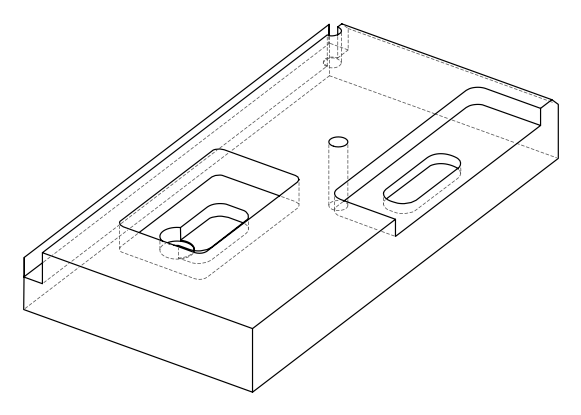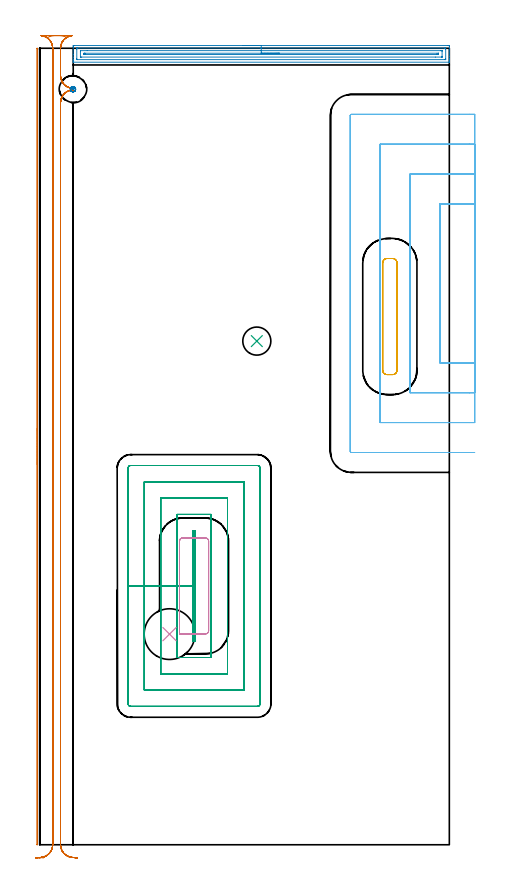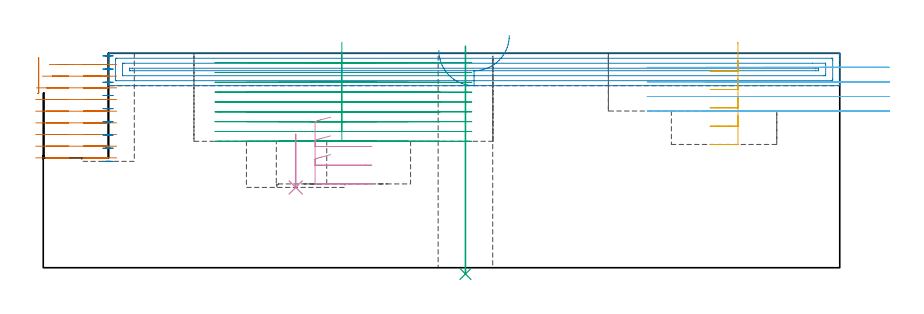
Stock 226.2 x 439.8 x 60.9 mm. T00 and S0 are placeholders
(PLAN: 10 operations, 6 tool changes, 71.4 min)
(1 AREA_MILL | FG_CHAMFER_SURFACE | UGT0205_001 | 3.65 min | 26975 mm3)
(2 AREA_MILL_1 | FG_CHAMFER_SURFACE_1 | UGT0205_001 | 6.83 min | 9025 mm3)
(3 MILL_RECTANGULAR_POCKET | POCKET_RECTANGULAR_STRAIGHT | NXT0201_011 | Follow Part, ap 3, ae 75% | 25.57 min | 306613 mm3)
(4 MILL_RECTANGULAR_POCKET_1 | POCKET_RECTANGULAR_STRAIGHT_1 | UGT0201_105 | Follow Part, ap 5.5, ae 75% | 1.22 min | 32979 mm3)
(5 MILL_RECTANGULAR_POCKET_2 | POCKET_RECTANGULAR_STRAIGHT_2 | UGT0201_105 | Follow Part, ap 5.5, ae 75% | 2.06 min | 62687 mm3)
(6 MILL_SLOT | SLOT_PARTIAL_RECTANGULAR | UGT0201_105 | Follow Part, ap 5.5, ae 75% | 14.02 min | 184242 mm3)
(7 MILL_RECTANGULAR_SLOT | SLOT_RECTANGULAR | UGT0201_132 | Follow Part, ap 3.5, ae 75% | 17.22 min | 215236 mm3)
(8 MILL_BLIND_HOLE_FROM_SOLID_MATERIAL | STEP1POCKET | NXT0201_011 | Spiral | 0.5 min | 267 mm3)
(9 INDEXABLE_INSERT_DRILL_THROUGH_HOLE_FROM_SOLID | STEP1HOLE | NXT0302_002 | 0.26 min | 11500 mm3)
(10 INDEXABLE_INSERT_DRILL_BLIND_HOLE_FROM_SOLID | STEP1POCKET_1 | UGT0302_007 | 0.07 min | 3209 mm3)
(TOOL UGT0205_001 | Chamfer Mill 20 x 3 x 45 deg. | D20 FL50 Z2)
(TOOL NXT0201_011 | ENDMILL 12mm [2P460-1200-NA 1630] | D12 FL38 Z6)
(TOOL UGT0201_105 | End Mill 22 mm | D22 FL25 Z2)
(TOOL UGT0201_132 | Carbide End Mill 14.0 | D14 FL30 Z4)
(TOOL NXT0302_002 | Index. Insert Drill 15.5mm [880-D1550L20-05] | D15.5 PA176 FL78 Z2)
(TOOL UGT0302_007 | Indexable Insert Drill 28mm | D28 PA180 FL50 Z2)
(OP 1 AREA_MILL)
G17 G21 G94 G90
T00 M6
G54
G17 G0 G90 X-1.3 Y229.9 S1061 M3
G43 Z70.9 H0
Z59.7
G94 G1 Y229.862 Z58.828 F250.
Y229.748 Z57.963
Y229.559 Z57.112
Y229.297 Z56.28
Y228.963 Z55.474
Y228.56 Z54.7
Y228.092 Z53.964
Y227.56 Z53.272
Y226.971 Z52.629
Y226.328 Z52.04
Y225.636 Z51.508
Y224.9 Z51.04
Y224.126 Z50.637
Y223.32 Z50.303
Y222.488 Z50.041
Y221.636 Z49.852
Y220.772 Z49.738
Y219.9 Z49.7
Y0.17
X-1.303 Y0.01 Z49.688
X-1.337 Y0.005 Z49.655
X-1.436 Y0.002 Z49.557
X-1.49 Y0.006 Z49.504
X-1.497 Y0.089 Z49.503
X-1.5 Y0.17 Z49.5
X-1.499 Y439.63 Z49.501
X-1.497 Y439.711 Z49.503
X-1.49 Y439.794 Z49.505
X-1.336 Y439.793 Z49.655
X-1.303 Y439.79 Z49.688
X-1.3 Y439.63 Z49.7
Y219.9
Y219.028 Z49.738
Y218.164 Z49.852
Y217.312 Z50.041
Y216.48 Z50.303
Y215.674 Z50.637
Y214.9 Z51.04
Y214.164 Z51.508
Y213.472 Z52.04
Y212.829 Z52.629
Y212.24 Z53.272
Y211.708 Z53.964
Y211.24 Z54.7
Y210.837 Z55.474
Y210.503 Z56.28
Y210.241 Z57.112
Y210.052 Z57.963
Y209.938 Z58.828
Y209.9 Z59.7
G0 Z70.9
M5
M2
(OP 2 AREA_MILL_1)
G17 G21 G94 G90
T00 M6
G54
G17 G0 G90 X112.35 Y441.3 S1061 M3
G43 Z70.9 H0
Z61.7
G94 G1 X112.388 Z60.828 F250.
X112.502 Z59.964
X112.691 Z59.112
X112.953 Z58.28
X113.287 Z57.474
X113.69 Z56.7
X114.159 Z55.964
X114.69 Z55.272
X115.279 Z54.629
X115.922 Z54.04
X116.614 Z53.509
X117.35 Z53.04
X118.124 Z52.637
X118.93 Z52.303
X119.762 Z52.041
X120.614 Z51.852
X121.478 Z51.738
X122.35 Z51.7
X225.577
X225.883 Y441.297 Z51.702
X226.19 Y441.292 Z51.706
X226.2 Y440.98 Z52.017
Y435.363 Z57.632
Y433.932 Z59.064
Y433.58 Z59.415
Y432.876 Z60.123
Y432.565 Z60.434
X226.193 Y432.154 Z60.837
X226.19 Y432.103 Z60.888
X226.023 Y432.1 Z60.9
X18.676
X18.51 Y432.103 Z60.888
X18.507 Y432.154 Z60.837
X18.5 Y432.566 Z60.434
Y432.876 Z60.124
Y433.58 Z59.415
Y434.824 Z58.173
Y436.254 Z56.741
Y440.089 Z52.908
X18.503 Y440.711 Z52.287
X18.508 Y441.292 Z51.706
X18.539 Y441.294 Z51.704
X19.123 Y441.3 Z51.7
X122.35
Y439.886 Z53.114
X223.789 Y439.885 Z53.115
X223.855 Y439.884 Z53.116
X223.988 Y439.88 Z53.12
X224.19 Y439.871 Z53.129
X224.192 Y439.819 Z53.181
X224.199 Y439.411 Z53.589
X224.2 Y434.062 Z58.938
X224.196 Y433.58 Z59.42
X224.193 Y433.53 Z59.47
X224.192 Y433.523 Z59.477
X224.143 Y433.52 Z59.48
X224.055 Y433.516 Z59.484
X223.922 Y433.515 Z59.485
X223.855 Y433.514 Z59.486
X20.911 Y433.515 Z59.485
X20.845 Y433.516 Z59.484
X20.712 Y433.52 Z59.48
X20.51 Y433.529 Z59.471
X20.508 Y433.58 Z59.42
X20.502 Y433.989 Z59.011
X20.5 Y439.338 Z53.662
X20.504 Y439.819 Z53.181
X20.507 Y439.87 Z53.13
X20.508 Y439.877 Z53.123
X20.557 Y439.88 Z53.12
X20.645 Y439.883 Z53.117
X20.778 Y439.885 Z53.115
X20.845 Y439.886 Z53.114
X122.35
Y438.472 Z54.528
X221.566 Y438.471 Z54.529
X222.002 Y438.47 Z54.53
X222.146 Y438.468 Z54.532
X222.19 Y438.465 Z54.535
X222.195 Y438.366 Z54.634
X222.199 Y438.235 Z54.765
Y435.166 Z57.834
X222.19 Y434.968 Z58.032
X222.183 Y434.934 Z58.066
X222.164 Y434.932 Z58.068
X222.111 Y434.929 Z58.071
X218.479 Y434.928 Z58.072
X23.134 Y434.929 Z58.071
X22.698 Y434.93 Z58.07
X22.554 Y434.932 Z58.068
X22.51 Y434.935 Z58.065
X22.505 Y435.033 Z57.967
X22.501 Y435.165 Z57.835
Y438.234 Z54.766
X22.51 Y438.432 Z54.568
X22.517 Y438.465 Z54.535
X22.536 Y438.468 Z54.532
X22.59 Y438.471 Z54.529
X26.256 Y438.472 Z54.528
X122.35
Y437.057 Z55.943
X219.409
X220.125 Y437.052 Z55.948
X220.174 Y437.05 Z55.95
X220.19 Y437.046 Z55.954
X220.192 Y437.023 Z55.977
X220.197 Y436.916 Z56.084
X220.199 Y436.7 Z56.3
X220.197 Y436.484 Z56.516
X220.192 Y436.377 Z56.623
X220.19 Y436.354 Z56.646
X220.174 Y436.349 Z56.651
X220.121 Y436.347 Z56.653
X219.409 Y436.343 Z56.657
X219.32
X25.291
X24.575 Y436.348 Z56.652
X24.526 Y436.349 Z56.651
X24.51 Y436.354 Z56.646
X24.508 Y436.377 Z56.623
X24.503 Y436.484 Z56.516
X24.501 Y436.7 Z56.3
X24.503 Y436.916 Z56.084
X24.508 Y437.023 Z55.977
X24.51 Y437.046 Z55.954
X24.526 Y437.05 Z55.95
X24.578 Y437.054 Z55.946
X24.663 Y437.056 Z55.944
X25.38 Y437.057 Z55.943
X122.35
X123.222 Z55.981
X124.087 Z56.095
X124.938 Z56.283
X125.77 Z56.546
X126.576 Z56.88
X127.35 Z57.282
X128.086 Z57.751
X128.778 Z58.282
X129.421 Z58.872
X130.01 Z59.515
X130.542 Z60.207
X131.01 Z60.943
X131.413 Z61.717
X131.747 Z62.523
X132.009 Z63.355
X132.198 Z64.206
X132.312 Z65.071
X132.35 Z65.943
G0 Z70.9
M5
M2
(OP 3 MILL_RECTANGULAR_POCKET)
G17 G21 G94 G90
T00 M6
G54
G17 G0 G90 X84.8 Y164.515 S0 M3
G43 Z71.026 H1
Z64.026
G94 G1 Y142.9 Z58.234 F250.
Y112.4 F500.
X85.7
Y173.4
X84.8
Y142.9
X75.8
Y103.4
X94.7
Y182.4
X75.8
Y142.9
X66.8
Y94.4
X103.7
Y191.4
X66.8
Y142.9
X57.8
Y85.4
X112.7
Y200.4
X57.8
Y142.9
X48.8
Y77.9
G3 X50.3 Y76.4 R1.5
G1 X120.2
G3 X121.7 Y77.9 R1.5
G1 Y207.9
G3 X120.2 Y209.4 R1.5
G1 X50.3
G3 X48.8 Y207.9 R1.5
G1 Y142.9
Y141.9
G0 X84.8 Y164.515 Z61.234
G1 Y142.9 Z55.443 F250.
Y112.4 F500.
X85.7
Y173.4
X84.8
Y142.9
X75.8
Y103.4
X94.7
Y182.4
X75.8
Y142.9
X66.8
Y94.4
X103.7
Y191.4
X66.8
Y142.9
X57.8
Y85.4
X112.7
Y200.4
X57.8
Y142.9
X48.8
Y77.9
G3 X50.3 Y76.4 R1.5
G1 X120.2
G3 X121.7 Y77.9 R1.5
G1 Y207.9
G3 X120.2 Y209.4 R1.5
G1 X50.3
G3 X48.8 Y207.9 R1.5
G1 Y142.9
Y141.9
G0 X84.8 Y164.515 Z58.443
G1 Y142.9 Z52.651 F250.
Y112.4 F500.
X85.7
Y173.4
X84.8
Y142.9
X75.8
Y103.4
X94.7
Y182.4
X75.8
Y142.9
X66.8
Y94.4
X103.7
Y191.4
X66.8
Y142.9
X57.8
Y85.4
X112.7
Y200.4
X57.8
Y142.9
X48.8
Y77.9
G3 X50.3 Y76.4 R1.5
G1 X120.2
G3 X121.7 Y77.9 R1.5
G1 Y207.9
G3 X120.2 Y209.4 R1.5
G1 X50.3
G3 X48.8 Y207.9 R1.5
G1 Y142.9
Y141.9
G0 X84.8 Y164.515 Z55.651
G1 Y142.9 Z49.859 F250.
Y112.4 F500.
X85.7
Y173.4
X84.8
Y142.9
X75.8
Y103.4
X94.7
Y182.4
X75.8
Y142.9
X66.8
Y94.4
X103.7
Y191.4
X66.8
Y142.9
X57.8
Y85.4
X112.7
Y200.4
X57.8
Y142.9
X48.8
Y77.9
G3 X50.3 Y76.4 R1.5
G1 X120.2
G3 X121.7 Y77.9 R1.5
G1 Y207.9
G3 X120.2 Y209.4 R1.5
G1 X50.3
G3 X48.8 Y207.9 R1.5
G1 Y142.9
Y141.9
G0 X84.8 Y164.515 Z52.859
G1 Y142.9 Z47.067 F250.
Y112.4 F500.
X85.7
Y173.4
X84.8
Y142.9
X75.8
Y103.4
X94.7
Y182.4
X75.8
Y142.9
X66.8
Y94.4
X103.7
Y191.4
X66.8
Y142.9
X57.8
Y85.4
X112.7
Y200.4
X57.8
Y142.9
X48.8
Y77.9
G3 X50.3 Y76.4 R1.5
G1 X120.2
G3 X121.7 Y77.9 R1.5
G1 Y207.9
G3 X120.2 Y209.4 R1.5
G1 X50.3
G3 X48.8 Y207.9 R1.5
G1 Y142.9
Y141.9
G0 X84.8 Y164.515 Z50.067
G1 Y142.9 Z44.275 F250.
Y112.4 F500.
X85.7
Y173.4
X84.8
Y142.9
X75.8
Y103.4
X94.7
Y182.4
X75.8
Y142.9
X66.8
Y94.4
X103.7
Y191.4
X66.8
Y142.9
X57.8
Y85.4
X112.7
Y200.4
X57.8
Y142.9
X48.8
Y77.9
G3 X50.3 Y76.4 R1.5
G1 X120.2
G3 X121.7 Y77.9 R1.5
G1 Y207.9
G3 X120.2 Y209.4 R1.5
G1 X50.3
G3 X48.8 Y207.9 R1.5
G1 Y142.9
Y141.9
G0 X84.8 Y164.515 Z47.275
G1 Y142.9 Z41.484 F250.
Y112.4 F500.
X85.7
Y173.4
X84.8
Y142.9
X75.8
Y103.4
X94.7
Y182.4
X75.8
Y142.9
X66.8
Y94.4
X103.7
Y191.4
X66.8
Y142.9
X57.8
Y85.4
X112.7
Y200.4
X57.8
Y142.9
X48.8
Y77.9
G3 X50.3 Y76.4 R1.5
G1 X120.2
G3 X121.7 Y77.9 R1.5
G1 Y207.9
G3 X120.2 Y209.4 R1.5
G1 X50.3
G3 X48.8 Y207.9 R1.5
G1 Y142.9
Y141.9
G0 X84.8 Y164.515 Z44.484
G1 Y142.9 Z38.692 F250.
Y112.4 F500.
X85.7
Y173.4
X84.8
Y142.9
X75.8
Y103.4
X94.7
Y182.4
X75.8
Y142.9
X66.8
Y94.4
X103.7
Y191.4
X66.8
Y142.9
X57.8
Y85.4
X112.7
Y200.4
X57.8
Y142.9
X48.8
Y77.9
G3 X50.3 Y76.4 R1.5
G1 X120.2
G3 X121.7 Y77.9 R1.5
G1 Y207.9
G3 X120.2 Y209.4 R1.5
G1 X50.3
G3 X48.8 Y207.9 R1.5
G1 Y142.9
Y141.9
G0 X84.8 Y164.515 Z41.692
G1 Y142.9 Z35.9 F250.
Y112.4 F500.
X85.7
Y173.4
X84.8
Y142.9
X75.8
Y103.4
X94.7
Y182.4
X75.8
Y142.9
X66.8
Y94.4
X103.7
Y191.4
X66.8
Y142.9
X57.8
Y85.4
X112.7
Y200.4
X57.8
Y142.9
X48.8
Y77.9
G3 X50.3 Y76.4 R1.5
G1 X120.2
G3 X121.7 Y77.9 R1.5
G1 Y207.9
G3 X120.2 Y209.4 R1.5
G1 X50.3
G3 X48.8 Y207.9 R1.5
G1 Y142.9
Y141.9
G0 Z71.026
M5
M2
(OP 4 MILL_RECTANGULAR_POCKET_1)
G17 G21 G94 G90
T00 M6
G54
G17 G0 G90 X81.608 Y169.4 S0 M3
G43 Z71.026 H0
Z42.754
G94 G1 X79. Z42.055 F250.
X78.81 Z42.004
X78.333 Y169.283 Z41.873
X77.906 Y169.042 Z41.741
X77.558 Y168.694 Z41.61
X77.317 Y168.267 Z41.478
X77.2 Y167.79 Z41.346
Y167.6 Z41.296
Y142. Z34.436
Y116.4 F500.
X91.5
G3 X93.3 Y118.2 R1.8
G1 Y167.6
G3 X91.5 Y169.4 R1.8
G1 X79.
G3 X77.2 Y167.6 R1.8
G1 Y142.
Y141.
G0 X81.608 Y169.4 Z37.436
G1 X79. Z36.737 F250.
X78.81 Z36.686
X78.333 Y169.283 Z36.555
X77.906 Y169.042 Z36.423
X77.558 Y168.694 Z36.292
X77.317 Y168.267 Z36.16
X77.2 Y167.79 Z36.028
Y167.6 Z35.978
Y142. Z29.118
Y116.4 F500.
X91.5
G3 X93.3 Y118.2 R1.8
G1 Y167.6
G3 X91.5 Y169.4 R1.8
G1 X79.
G3 X77.2 Y167.6 R1.8
G1 Y142.
Y141.
G0 X81.608 Y169.4 Z32.118
G1 X79. Z31.419 F250.
X78.81 Z31.368
X78.333 Y169.283 Z31.237
X77.906 Y169.042 Z31.105
X77.558 Y168.694 Z30.974
X77.317 Y168.267 Z30.842
X77.2 Y167.79 Z30.71
Y167.6 Z30.66
Y142. Z23.8
Y116.4 F500.
X91.5
G3 X93.3 Y118.2 R1.8
G1 Y167.6
G3 X91.5 Y169.4 R1.8
G1 X79.
G3 X77.2 Y167.6 R1.8
G1 Y142.
Y141.
G0 Z71.026
M5
M2
(OP 5 MILL_RECTANGULAR_POCKET_2)
G17 G21 G94 G90
T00 M6
G54
G17 G0 G90 X197.107 Y261.054 S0 M3
G43 Z71.026 H0
Z64.026
G94 G1 X197.233 Y261.417 Z63.923 F250.
X197.3 Y261.845 Z63.807
Y291.65 Z55.821
Y321.3 F500.
G3 X194.9 Y323.7 R2.4
G1 X191.8
G3 X189.4 Y321.3 R2.4
G1 Y262.
G3 X191.8 Y259.6 R2.4
G1 X194.9
G3 X197.3 Y262. R2.4
G1 Y291.65
Y292.65
G0 X197.107 Y261.054 Z58.821
G1 X197.233 Y261.417 Z58.718 F250.
X197.3 Y261.845 Z58.602
Y291.65 Z50.616
Y321.3 F500.
G3 X194.9 Y323.7 R2.4
G1 X191.8
G3 X189.4 Y321.3 R2.4
G1 Y262.
G3 X191.8 Y259.6 R2.4
G1 X194.9
G3 X197.3 Y262. R2.4
G1 Y291.65
Y292.65
G0 X197.107 Y261.054 Z53.616
G1 X197.233 Y261.417 Z53.513 F250.
X197.3 Y261.845 Z53.397
Y291.65 Z45.41
Y321.3 F500.
G3 X194.9 Y323.7 R2.4
G1 X191.8
G3 X189.4 Y321.3 R2.4
G1 Y262.
G3 X191.8 Y259.6 R2.4
G1 X194.9
G3 X197.3 Y262. R2.4
G1 Y291.65
Y292.65
G0 X197.107 Y261.054 Z48.41
G1 X197.233 Y261.417 Z48.307 F250.
X197.3 Y261.845 Z48.191
Y291.65 Z40.205
Y321.3 F500.
G3 X194.9 Y323.7 R2.4
G1 X191.8
G3 X189.4 Y321.3 R2.4
G1 Y262.
G3 X191.8 Y259.6 R2.4
G1 X194.9
G3 X197.3 Y262. R2.4
G1 Y291.65
Y292.65
G0 X197.107 Y261.054 Z43.205
G1 X197.233 Y261.417 Z43.102 F250.
X197.3 Y261.845 Z42.986
Y291.65 Z35.
Y321.3 F500.
G3 X194.9 Y323.7 R2.4
G1 X191.8
G3 X189.4 Y321.3 R2.4
G1 Y262.
G3 X191.8 Y259.6 R2.4
G1 X194.9
G3 X197.3 Y262. R2.4
G1 Y291.65
Y292.65
G0 Z71.026
M5
M2
(OP 6 MILL_SLOT)
G17 G21 G94 G90
T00 M6
G54
G17 G0 G90 X240.2 Y353.8 S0 M3
G43 Z71.026 H0
Z56.895
G94 G1 X237.2 F250.
X221. F500.
Y266.1
X237.2
X240.2 F250.
Y370.3
X237.2
X204.5 F500.
Y249.6
X237.2
X240.2 F250.
Y386.8
X237.2
X188. F500.
Y233.1
X237.2
X240.2 F250.
Y403.3
X237.2
X172.2 F500.
G3 X171.5 Y402.6 R0.7
G1 Y217.3
G3 X172.2 Y216.6 R0.7
G1 X237.2
X240.2 F250.
G0 Y353.8 Z52.763
G1 X237.2
X221. F500.
Y266.1
X237.2
X240.2 F250.
Y370.3
X237.2
X204.5 F500.
Y249.6
X237.2
X240.2 F250.
Y386.8
X237.2
X188. F500.
Y233.1
X237.2
X240.2 F250.
Y403.3
X237.2
X172.2 F500.
G3 X171.5 Y402.6 R0.7
G1 Y217.3
G3 X172.2 Y216.6 R0.7
G1 X237.2
X240.2 F250.
G0 Y353.8 Z48.632
G1 X237.2
X221. F500.
Y266.1
X237.2
X240.2 F250.
Y370.3
X237.2
X204.5 F500.
Y249.6
X237.2
X240.2 F250.
Y386.8
X237.2
X188. F500.
Y233.1
X237.2
X240.2 F250.
Y403.3
X237.2
X172.2 F500.
G3 X171.5 Y402.6 R0.7
G1 Y217.3
G3 X172.2 Y216.6 R0.7
G1 X237.2
X240.2 F250.
G0 Y353.8 Z44.5
G1 X237.2
X221. F500.
Y266.1
X237.2
X240.2 F250.
Y370.3
X237.2
X204.5 F500.
Y249.6
X237.2
X240.2 F250.
Y386.8
X237.2
X188. F500.
Y233.1
X237.2
X240.2 F250.
Y403.3
X237.2
X172.2 F500.
G3 X171.5 Y402.6 R0.7
G1 Y217.3
G3 X172.2 Y216.6 R0.7
G1 X237.2
X240.2 F250.
G0 Z71.026
M5
M2
(OP 7 MILL_RECTANGULAR_SLOT)
G17 G21 G94 G90
T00 M6
G54
G17 G0 G90 X20.84 Y-7.247 S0 M3
G43 Z71.026 H0
Z57.712
G94 G1 X17.853 Y-6.97 F250.
G2 X11.5 Y0. R7. F500.
G1 Y409.751
G2 X18.314 Y416.748 R7.
G1 X18.315 Y416.758
G2 X18.315 Y417.642 R0.45
G1 X18.314 Y417.652
G2 X11.5 Y424.649 R7.
G1 Y439.8
G2 X14.808 Y445.747 R7.
G3 X11.115 Y446.8 R7.
G1 X8.212
G3 X4.206 Y445.54 R7.
G2 X7.2 Y439.8 R7.
G1 Y0.
G2 X4.206 Y-5.74 R7.
G1 X1.746 Y-7.457 F250.
G0 X20.84 Y-7.247 Z54.398
G1 X17.853 Y-6.97
G2 X11.5 Y0. R7. F500.
G1 Y409.751
G2 X18.314 Y416.748 R7.
G1 X18.315 Y416.758
G2 X18.315 Y417.642 R0.45
G1 X18.314 Y417.652
G2 X11.5 Y424.649 R7.
G1 Y439.8
G2 X16.459 Y446.496 R7.
G1 X16.467 Y446.525
G3 X14.524 Y446.8 R7.
G1 X4.898
G3 X2.584 Y446.406 R7.
G1 X2.594 Y446.378
G2 X7.2 Y439.8 R7.
G1 Y0.
G2 X2.594 Y-6.578 R7.
G1 X-0.225 Y-7.604 F250.
G0 X20.84 Y-7.247 Z51.084
G1 X17.853 Y-6.97
G2 X11.5 Y0. R7. F500.
G1 Y409.751
G2 X18.314 Y416.748 R7.
G1 X18.315 Y416.758
G2 X18.315 Y417.642 R0.45
G1 X18.314 Y417.652
G2 X11.5 Y424.649 R7.
G1 Y439.8
G2 X17.852 Y446.77 R7.
G1 Y446.8
X1.584
G3 X1.041 Y446.779 R7.
G1 X1.044 Y446.749
G2 X7.2 Y439.8 R7.
G1 Y0.
G2 X1.043 Y-6.949 R7.
G1 X-1.935 Y-7.31 F250.
G0 X20.84 Y-7.247 Z47.77
G1 X17.853 Y-6.97
G2 X11.5 Y0. R7. F500.
G1 Y409.751
G2 X18.314 Y416.748 R7.
G1 X18.315 Y416.758
G2 X18.315 Y417.642 R0.45
G1 X18.314 Y417.652
G2 X11.5 Y424.649 R7.
G1 Y439.8
G2 X17.852 Y446.77 R7.
G1 Y446.8
X0.848
Y446.77
G2 X7.2 Y439.8 R7.
G1 Y0.
G2 X0.847 Y-6.97 R7.
G1 X-2.14 Y-7.247 F250.
G0 X20.84 Z44.456
G1 X17.853 Y-6.97
G2 X11.5 Y0. R7. F500.
G1 Y409.751
G2 X18.314 Y416.748 R7.
G1 X18.315 Y416.758
G2 X18.315 Y417.642 R0.45
G1 X18.314 Y417.652
G2 X11.5 Y424.649 R7.
G1 Y439.8
G2 X17.852 Y446.77 R7.
G1 Y446.8
X0.848
Y446.77
G2 X7.2 Y439.8 R7.
G1 Y0.
G2 X0.847 Y-6.97 R7.
G1 X-2.14 Y-7.247 F250.
G0 X20.84 Z41.142
G1 X17.853 Y-6.97
G2 X11.5 Y0. R7. F500.
G1 Y409.751
G2 X18.314 Y416.748 R7.
G1 X18.315 Y416.758
G2 X18.315 Y417.642 R0.45
G1 X18.314 Y417.652
G2 X11.5 Y424.649 R7.
G1 Y439.8
G2 X17.852 Y446.77 R7.
G1 Y446.8
X0.848
Y446.77
G2 X7.2 Y439.8 R7.
G1 Y0.
G2 X0.847 Y-6.97 R7.
G1 X-2.14 Y-7.247 F250.
G0 X20.84 Z37.828
G1 X17.853 Y-6.97
G2 X11.5 Y0. R7. F500.
G1 Y409.751
G2 X18.314 Y416.748 R7.
G1 X18.315 Y416.758
G2 X18.315 Y417.642 R0.45
G1 X18.314 Y417.652
G2 X11.5 Y424.649 R7.
G1 Y439.8
G2 X17.852 Y446.77 R7.
G1 Y446.8
X0.848
Y446.77
G2 X7.2 Y439.8 R7.
G1 Y0.
G2 X0.847 Y-6.97 R7.
G1 X-2.14 Y-7.247 F250.
G0 X20.84 Z34.514
G1 X17.853 Y-6.97
G2 X11.5 Y0. R7. F500.
G1 Y409.751
G2 X18.314 Y416.748 R7.
G1 X18.315 Y416.758
G2 X18.315 Y417.642 R0.45
G1 X18.314 Y417.652
G2 X11.5 Y424.649 R7.
G1 Y439.8
G2 X17.852 Y446.77 R7.
G1 Y446.8
X0.848
Y446.77
G2 X7.2 Y439.8 R7.
G1 Y0.
G2 X0.847 Y-6.97 R7.
G1 X-2.14 Y-7.247 F250.
G0 X20.84 Z31.2
G1 X17.853 Y-6.97
G2 X11.5 Y0. R7. F500.
G1 Y409.751
G2 X18.314 Y416.748 R7.
G1 X18.315 Y416.758
G2 X18.315 Y417.642 R0.45
G1 X18.314 Y417.652
G2 X11.5 Y424.649 R7.
G1 Y439.8
G2 X17.852 Y446.77 R7.
G1 Y446.8
X0.848
Y446.77
G2 X7.2 Y439.8 R7.
G1 Y0.
G2 X0.847 Y-6.97 R7.
G1 X-2.14 Y-7.247 F250.
G0 Z71.026
M5
M2
(OP 8 MILL_BLIND_HOLE_FROM_SOLID_MATERIAL)
G17 G21 G94 G90
T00 M6
G54
G17 G0 G90 X18.4 Y417.2 S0 M3
G43 Z70.9 H1
Z60.156
G94 G3 X19.125 Y417.925 R0.725 F250.
X18.4 Y418.65 R0.725
X16.95 Y417.2 R1.45
X18.4 Y418.65 R-1.45
X17.675 Y417.925 R0.725
X18.4 Y417.2 R0.725
G0 Z56.411
G3 X19.125 Y417.925 R0.725
X18.4 Y418.65 R0.725
X16.95 Y417.2 R1.45
X18.4 Y418.65 R-1.45
X17.675 Y417.925 R0.725
X18.4 Y417.2 R0.725
G0 Z52.667
G3 X19.125 Y417.925 R0.725
X18.4 Y418.65 R0.725
X16.95 Y417.2 R1.45
X18.4 Y418.65 R-1.45
X17.675 Y417.925 R0.725
X18.4 Y417.2 R0.725
G0 Z48.922
G3 X19.125 Y417.925 R0.725
X18.4 Y418.65 R0.725
X16.95 Y417.2 R1.45
X18.4 Y418.65 R-1.45
X17.675 Y417.925 R0.725
X18.4 Y417.2 R0.725
G0 Z45.178
G3 X19.125 Y417.925 R0.725
X18.4 Y418.65 R0.725
X16.95 Y417.2 R1.45
X18.4 Y418.65 R-1.45
X17.675 Y417.925 R0.725
X18.4 Y417.2 R0.725
G0 Z41.433
G3 X19.125 Y417.925 R0.725
X18.4 Y418.65 R0.725
X16.95 Y417.2 R1.45
X18.4 Y418.65 R-1.45
X17.675 Y417.925 R0.725
X18.4 Y417.2 R0.725
G0 Z37.689
G3 X19.125 Y417.925 R0.725
X18.4 Y418.65 R0.725
X16.95 Y417.2 R1.45
X18.4 Y418.65 R-1.45
X17.675 Y417.925 R0.725
X18.4 Y417.2 R0.725
G0 Z33.944
G3 X19.125 Y417.925 R0.725
X18.4 Y418.65 R0.725
X16.95 Y417.2 R1.45
X18.4 Y418.65 R-1.45
X17.675 Y417.925 R0.725
X18.4 Y417.2 R0.725
G0 Z30.2
G3 X19.125 Y417.925 R0.725
X18.4 Y418.65 R0.725
X16.95 Y417.2 R1.45
X18.4 Y418.65 R-1.45
X17.675 Y417.925 R0.725
X18.4 Y417.2 R0.725
G0 Z70.9
M5
M2
(OP 9 INDEXABLE_INSERT_DRILL_THROUGH_HOLE_FROM_SOLID)
G17 G21 G94 G90
T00 M6
G54
G17 G0 G90 X119.9 Y278.1 S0 M3
G43 Z70.9 H1
G94 G81 G98 Z-1.771 F250. R62.9
G80
M5
M2
(OP 10 INDEXABLE_INSERT_DRILL_BLIND_HOLE_FROM_SOLID)
G17 G21 G94 G90
T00 M6
G54
G17 G0 G90 X71.7 Y116.3 S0 M3
G43 Z70.9 H0
G94 G81 G98 Z22.8 F250. R37.9
G80
M5
M2
